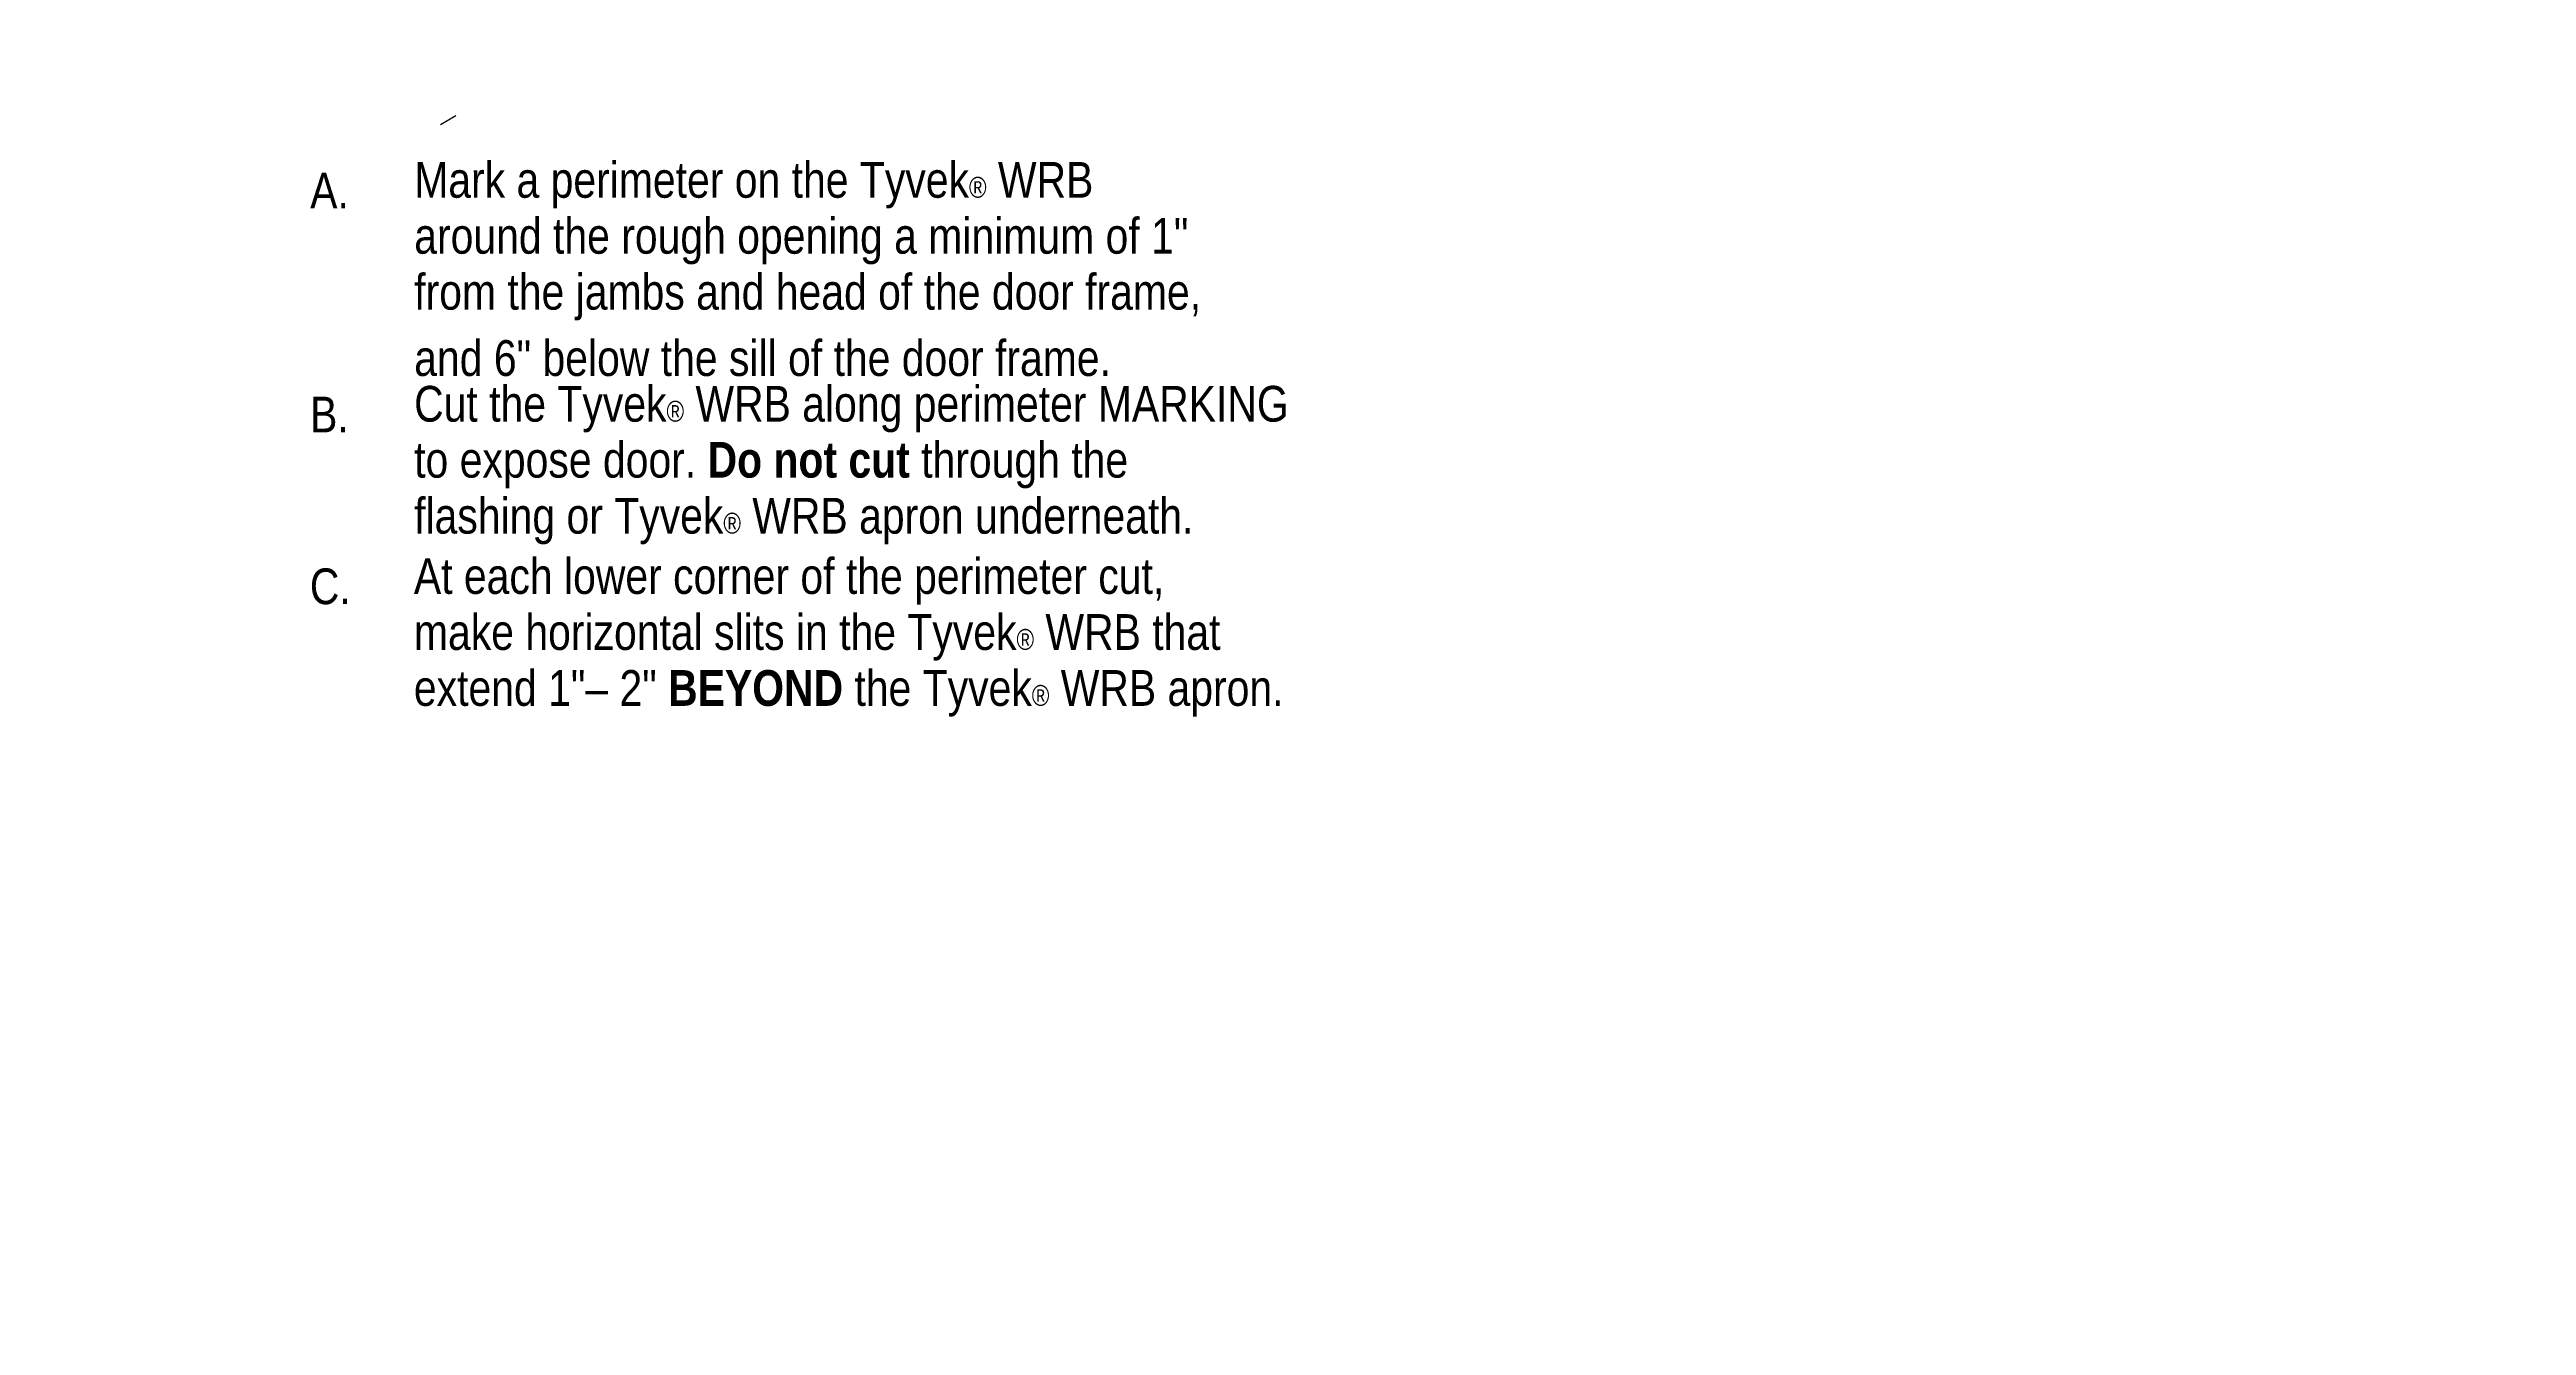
# Model space of a CAD drawing. Extents: x -1140 to 5605, y -816 to 1734.
# Drawn here: x 4044 to 4825, y 518 to 920 of the extents above; entities that cross this region are included whole.
import ezdxf

# ---------------------------------------------------------------- set-up
doc = ezdxf.new("R2010")
doc.units = 0
doc.header["$MEASUREMENT"] = 0
for name, color, linetype, lineweight in [('.ATI-TEXT', 7, 'Continuous', 0), ('G-ANNO-TTLB', 7, 'Continuous', 0), ('TYVEK', 7, 'Continuous', 0)]:
    doc.layers.add(name, color=color, linetype=linetype, lineweight=lineweight)

# ---------------------------------------------------------------- blocks, each defined once
blk = doc.blocks.new('Block_320')
at = {"layer": '.ATI-TEXT', "char_height": 0.2, "attachment_point": 7}
for s, insert in [('\\C18;\\c0;\\FArial Narrow|b0|i0|c1;\\H11.249999;\\W1.000000;Mark a perimeter on the Tyvek\\H6.558750;®\\H11.249999; WRB ', (4159.34, 869.82)), ('\\C18;\\c0;\\FArial Narrow|b0|i0|c1;\\H11.249999;\\W1.000000;A.', (4126.56, 869.82)), ('\\C18;\\c0;\\FArial Narrow|b0|i0|c1;\\H11.249999;\\W1.000000;around the rough opening a minimum of 1"   ', (4159.35, 852.19)), ('\\C18;\\c0;\\FArial Narrow|b0|i0|c1;\\H11.249999;\\W1.000000;from the jambs and head of the door frame,', (4159.34, 834.56)), ('\\C18;\\c0;\\FArial Narrow|b0|i0|c1;\\H11.249999;\\W1.000000;and 6" below the sill of the door frame. ', (4159.34, 816.92))]:
    blk.add_mtext(s, dxfattribs=dict(at, insert=insert))
blk = doc.blocks.new('Block_321')
at = {"layer": '.ATI-TEXT', "char_height": 0.2, "attachment_point": 7}
for s, insert in [('\\C18;\\c0;\\FArial Narrow|b0|i0|c1;\\H11.249999;\\W1.000000;Cut the Tyvek\\H6.558750;®\\H11.249999; WRB along perimeter MARKING ', (4159.31, 799.28)), ('\\C18;\\c0;\\FArial Narrow|b0|i0|c1;\\H11.249999;\\W1.000000;B.', (4126.53, 799.28)), ('\\C18;\\c0;\\FArial Narrow|b0|i0|c1;\\H11.249999;\\W1.000000;to expose door. \\FArial Narrow Bold|b1|i0|c1;Do not cut \\FArial Narrow|b0|i0|c1;through the\\FArial Narrow Bold|b1|i0|c1; ', (4159.32, 781.65)), ('\\C18;\\c0;\\FArial Narrow|b0|i0|c1;\\H11.249999;\\W1.000000;flashing or Tyvek\\H6.558750;®\\H11.249999; WRB apron underneath. ', (4159.31, 764.01))]:
    blk.add_mtext(s, dxfattribs=dict(at, insert=insert))
blk = doc.blocks.new('Block_322')
at = {"layer": '.ATI-TEXT', "char_height": 0.2, "attachment_point": 7}
for s, insert in [('\\C18;\\c0;\\FArial Narrow|b0|i0|c1;\\H11.249999;\\W1.000000;At each lower corner of the perimeter cut, ', (4159.23, 745.02)), ('\\C18;\\c0;\\FArial Narrow|b0|i0|c1;\\H11.249999;\\W1.000000;C.', (4126.46, 745.02)), ('\\C18;\\c0;\\FArial Narrow|b0|i0|c1;\\H11.249999;\\W1.000000;make horizontal slits in the Tyvek\\H6.558750;®\\H11.249999; WRB that', (4159.25, 727.38)), ('\\C18;\\c0;\\FArial Narrow|b0|i0|c1;\\H11.249999;\\W1.000000;extend 1"– 2" \\FArial Narrow Bold|b1|i0|c1;BEYOND\\FArial Narrow|b0|i0|c1; the Tyvek\\H6.558750;®\\H11.249999; WRB apron.\\FArial Narrow Bold|b1|i0|c1; ', (4159.23, 709.75))]:
    blk.add_mtext(s, dxfattribs=dict(at, insert=insert))

msp = doc.modelspace()

# ---------------------------------------------------------------- hatches: boundary and pattern name
at = {"layer": 'G-ANNO-TTLB', "true_color": 0xff00ff, "transparency": 33554687}
h = msp.add_hatch(color=6, dxfattribs=at)
edge = h.paths.add_edge_path()
edge.add_spline(control_points=[(5285.56, -733.23), (5285.56, -733.23), (2356.04, -733.23), (2356.04, -733.23), (2356.04, -733.23), (2356.04, 1723.77), (2356.04, 1723.77), (2356.04, 1723.77), (5285.56, 1723.77), (5285.56, 1723.77), (5285.56, 1723.77), (5285.56, -733.23), (5285.56, -733.23)], knot_values=[0, 0, 0, 0, 1, 1, 1, 2, 2, 2, 3, 3, 3, 4, 4, 4, 4], degree=3, periodic=0)
edge = h.paths.add_edge_path()
edge.add_spline(control_points=[(2365.04, 1714.77), (2365.04, 1714.77), (2365.04, -724.23), (2365.04, -724.23), (2365.04, -724.23), (5276.56, -724.23), (5276.56, -724.23), (5276.56, -724.23), (5276.56, 1714.77), (5276.56, 1714.77), (5276.56, 1714.77), (2365.04, 1714.77), (2365.04, 1714.77)], knot_values=[0, 0, 0, 0, 1, 1, 1, 2, 2, 2, 3, 3, 3, 4, 4, 4, 4], degree=3, periodic=0)
edge.add_line((2365.04, 1714.77), (2365.04, 1714.77))

# ---------------------------------------------------------------- linework, layer by layer
at = {"layer": 'G-ANNO-TTLB'}
for points in [[(5285.56, -733.23), (5285.56, -733.23), (2356.04, -733.23), (2356.04, -733.23), (2356.04, -733.23), (2356.04, 1723.77), (2356.04, 1723.77), (2356.04, 1723.77), (5285.56, 1723.77), (5285.56, 1723.77), (5285.56, 1723.77), (5285.56, -733.23), (5285.56, -733.23)], [(2365.04, 1714.77), (2365.04, 1714.77), (2365.04, -724.23), (2365.04, -724.23), (2365.04, -724.23), (5276.56, -724.23), (5276.56, -724.23), (5276.56, -724.23), (5276.56, 1714.77), (5276.56, 1714.77), (5276.56, 1714.77), (2365.04, 1714.77), (2365.04, 1714.77)]]:
    msp.add_open_spline(points, degree=3, knots=[0, 0, 0, 0, 1, 1, 1, 2, 2, 2, 3, 3, 3, 4, 4, 4, 4], dxfattribs=at)
at = {"layer": 'TYVEK', "color": 2, "lineweight": 25, "true_color": 0xffff00}
msp.add_line((4167.61, 896.28), (4172.41, 899.07), dxfattribs=at)
msp.add_lwpolyline([(4167.61, 896.28)], dxfattribs=at)

# ---------------------------------------------------------------- block references
at = {"layer": '.ATI-TEXT'}
for name in ['Block_320', 'Block_321', 'Block_322']:
    msp.add_blockref(name, (0, 0), dxfattribs=at)

doc.saveas('drawing.dxf')
